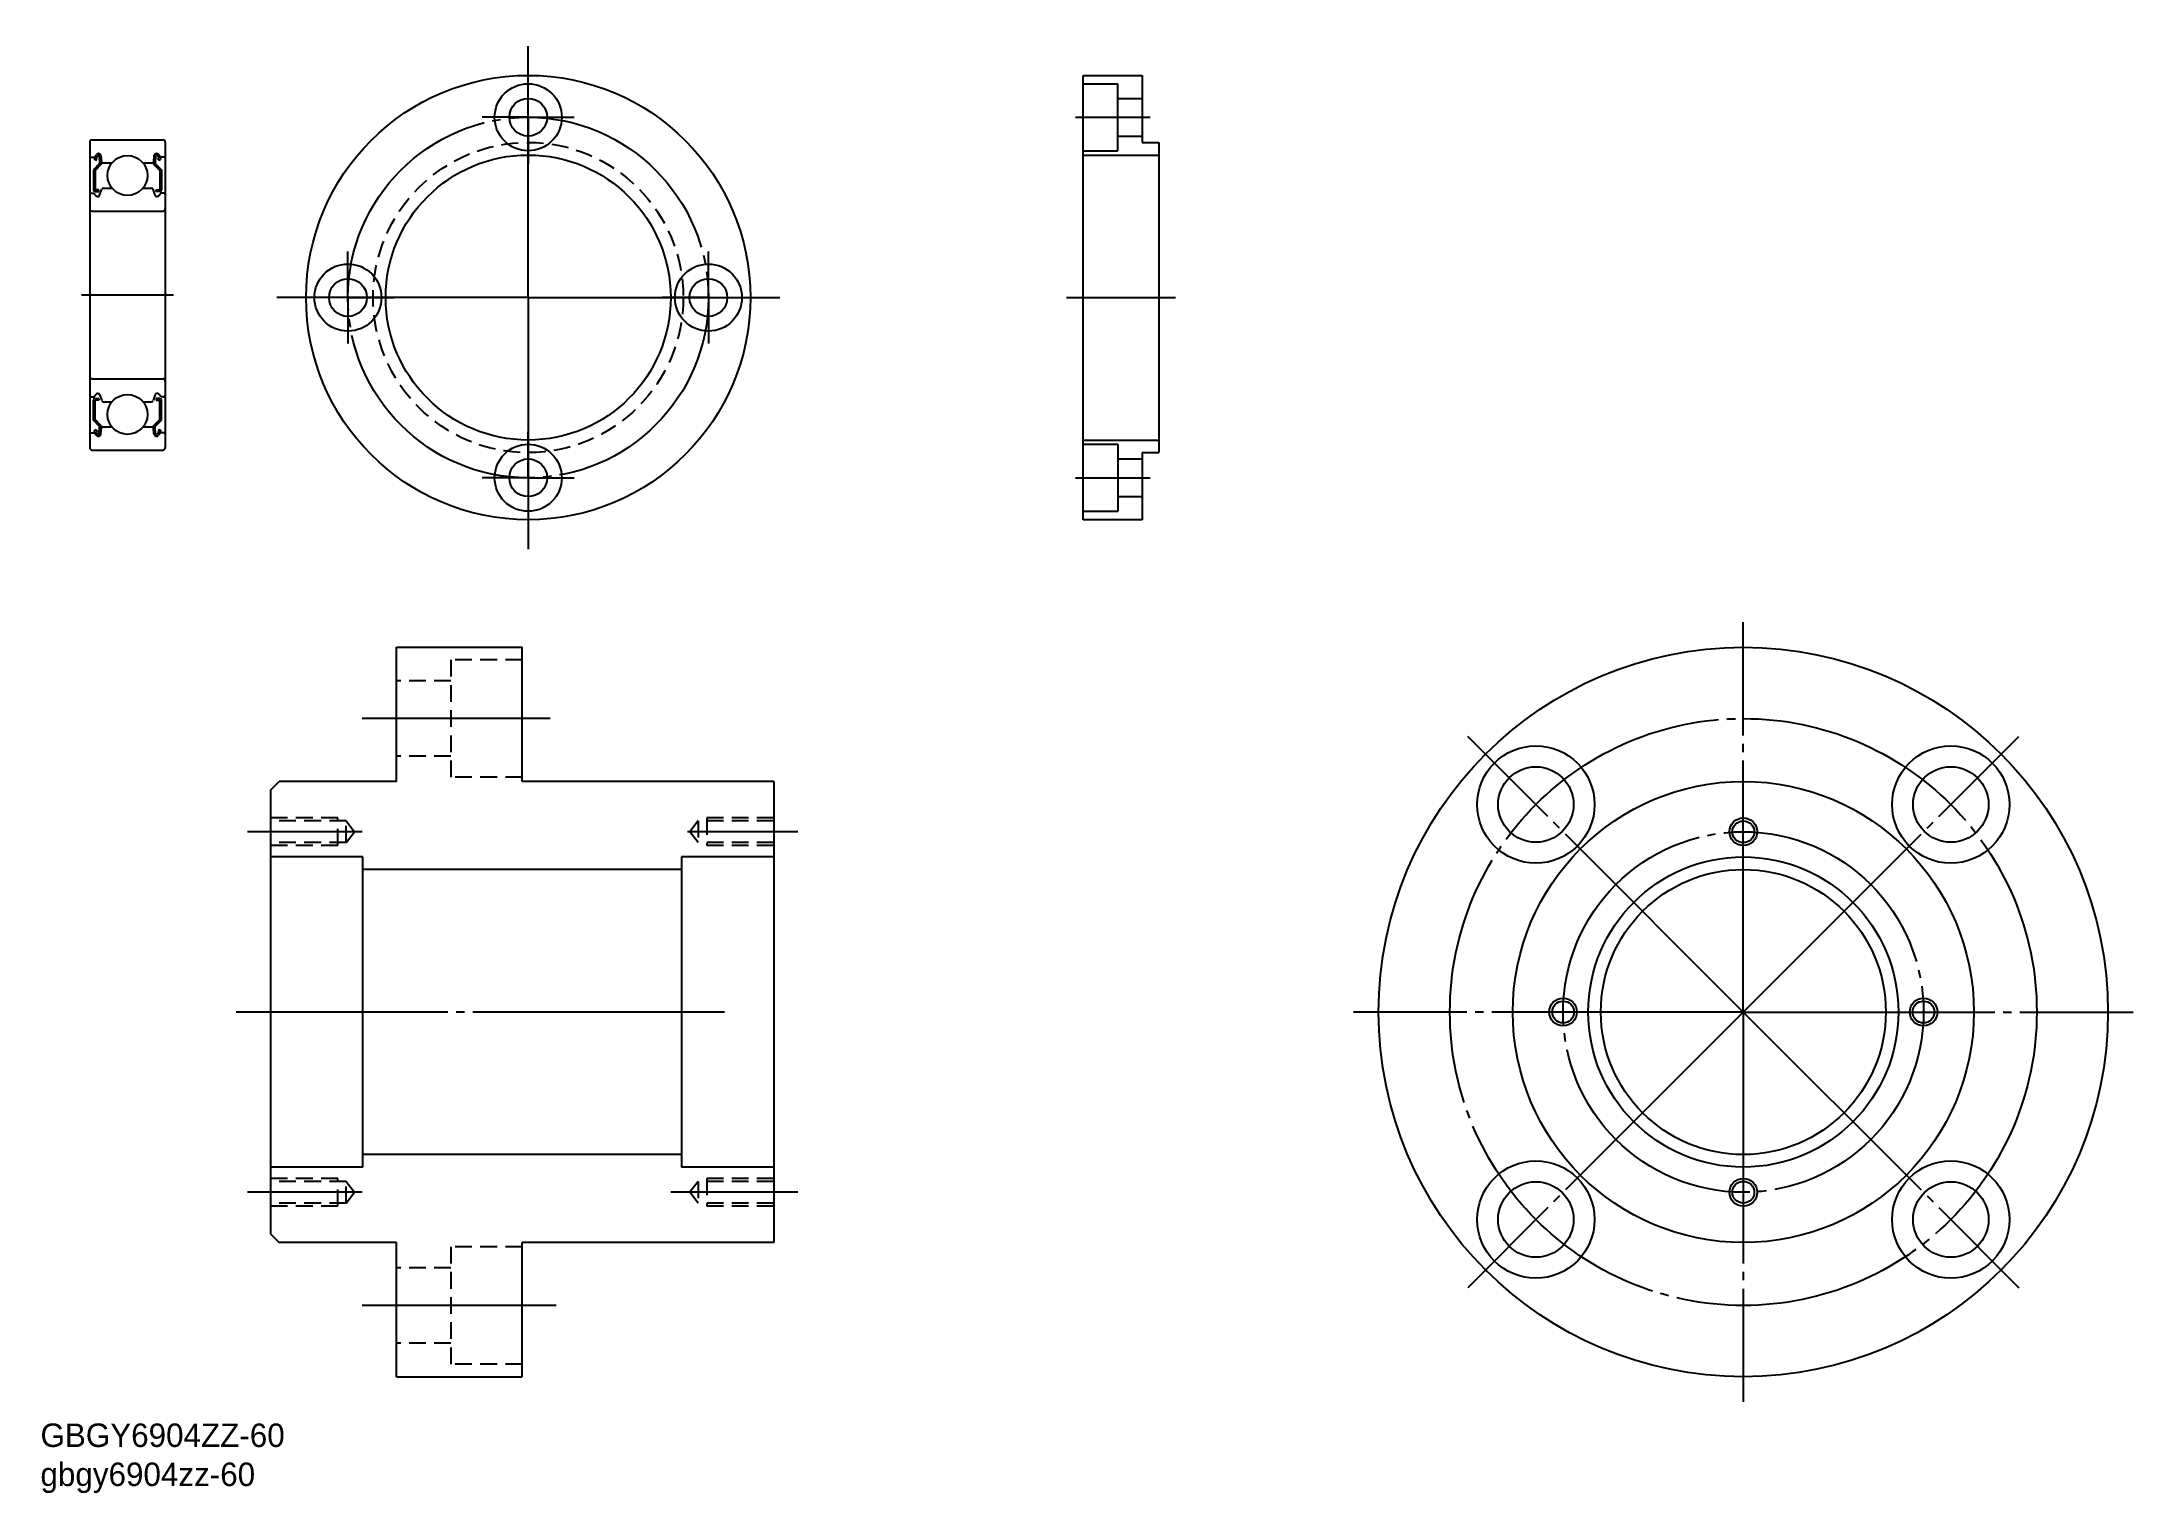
# Model space of a CAD drawing. Extents: x -125 to 124, y -52 to 121.
import ezdxf

# ---------------------------------------------------------------- set-up
doc = ezdxf.new("R2010")
doc.units = 0
doc.linetypes.add('CENTER', pattern=[33, 30, -1, 1, -1])
doc.linetypes.add('DASHED', pattern=[3, 2, -1])
doc.layers.get('0').update_dxf_attribs({"linetype": 'CONTINUOUS'})
doc.layers.add('CENTER', color=7, linetype='CONTINUOUS')

# ---------------------------------------------------------------- blocks, each defined once
blk = doc.blocks.new('*U2')
at = {"linetype": 'CONTINUOUS'}
for s, p in [('GBGY6904ZZ-60', (-125.23, -46.7)), ('gbgy6904zz-60', (-125.23, -51.36))]:
    blk.add_text(s, height=2.8, dxfattribs=at).set_placement(p)

msp = doc.modelspace()

# ---------------------------------------------------------------- linework, layer by layer
at = {"color": 7, "linetype": 'CONTINUOUS'}
for p, q in [((-0.83, 63.9), (-0.83, 116.9)), ((-0.83, 116.9), (6.17, 116.9)), ((-0.83, 115.9), (3.27, 115.9)), ((3.27, 107.9), (3.27, 115.9)), ((6.17, 116.9), (6.17, 108.9)), ((3.27, 114.15), (6.17, 114.15)), ((-0.83, 107.9), (3.27, 107.9)), ((-0.83, 107.4), (8.17, 107.4)), ((3.27, 109.65), (6.17, 109.65)), ((6.17, 108.9), (8.17, 108.9)), ((8.17, 108.9), (8.17, 71.9)), ((-0.83, 73.4), (8.17, 73.4)), ((-0.83, 72.9), (3.27, 72.9)), ((3.27, 72.9), (3.27, 64.9)), ((3.27, 71.15), (6.17, 71.15)), ((6.17, 71.9), (6.17, 63.9)), ((6.17, 71.9), (8.17, 71.9)), ((-0.83, 64.9), (3.27, 64.9)), ((3.27, 66.65), (6.17, 66.65)), ((6.17, 63.9), (-0.83, 63.9)), ((-82.76, 48.68), (-67.76, 48.68)), ((-82.76, 32.68), (-82.76, 48.68)), ((-67.76, 32.68), (-67.76, 48.68)), ((-97.76, 31.68), (-96.76, 32.68)), ((-82.76, 32.68), (-96.76, 32.68)), ((-37.76, 32.68), (-67.76, 32.68)), ((-37.76, 32.68), (-37.76, -22.32)), ((-97.76, -21.32), (-97.76, 31.68)), ((-86.76, 23.68), (-97.76, 23.68)), ((-86.76, -13.32), (-86.76, 23.68)), ((-37.76, 23.68), (-48.76, 23.68)), ((-48.76, 23.68), (-48.76, -13.32)), ((-48.76, 22.18), (-86.76, 22.18)), ((-48.76, -11.82), (-86.76, -11.82)), ((-86.76, -13.32), (-97.76, -13.32)), ((-37.76, -13.32), (-48.76, -13.32)), ((-97.76, -21.32), (-96.76, -22.32)), ((-82.76, -22.32), (-96.76, -22.32)), ((-82.76, -38.32), (-82.76, -22.32)), ((-67.76, -38.32), (-67.76, -22.32)), ((-37.76, -22.32), (-67.76, -22.32)), ((-82.76, -38.32), (-67.76, -38.32))]:
    msp.add_line(p, q, dxfattribs=at)
for p, q in [((-119.35, 108.91), (-119.35, 72.51)), ((-119.05, 109.21), (-110.65, 109.21)), ((-118.79, 107.16), (-118.54, 107.46)), ((-118.64, 107.03), (-118.39, 107.33)), ((-118.21, 107.27), (-118.17, 106.4)), ((-118.01, 107.29), (-117.95, 106.55)), ((-111.69, 107.29), (-111.75, 106.55)), ((-111.06, 107.03), (-111.31, 107.33)), ((-110.91, 107.16), (-111.15, 107.46)), ((-110.35, 108.91), (-110.35, 72.51)), ((-119.25, 107.16), (-118.79, 107.16)), ((-118.17, 106.4), (-118.92, 105.65)), ((-118.92, 105.65), (-118.92, 103.26)), ((-118.61, 106.75), (-118.76, 106.88)), ((-117.97, 106.31), (-118.72, 105.56)), ((-118.72, 105.56), (-118.72, 103.26)), ((-118.48, 106.91), (-118.64, 107.03)), ((-118.61, 106.75), (-118.48, 106.91)), ((-117.97, 106.78), (-117.97, 106.31)), ((-117.85, 106.46), (-116.7, 106.46)), ((-113, 106.46), (-111.85, 106.46)), ((-111.73, 106.78), (-111.73, 106.31)), ((-111.73, 106.31), (-110.98, 105.56)), ((-111.49, 107.27), (-111.53, 106.4)), ((-111.53, 106.4), (-110.78, 105.65)), ((-111.22, 106.91), (-111.06, 107.03)), ((-111.09, 106.75), (-111.22, 106.91)), ((-111.09, 106.75), (-110.93, 106.88)), ((-110.98, 105.56), (-110.98, 103.26)), ((-110.45, 107.16), (-110.91, 107.16)), ((-110.78, 105.65), (-110.78, 103.26)), ((-119.15, 102.86), (-118.85, 102.86)), ((-118.85, 102.86), (-118.57, 102.54)), ((-118.27, 103.26), (-118.72, 103.26)), ((-118.72, 103.06), (-118.27, 103.06)), ((-118.42, 102.46), (-118.36, 102.46)), ((-118.27, 103.06), (-118.27, 103.26)), ((-118.17, 102.6), (-117.9, 103.33)), ((-117.71, 103.46), (-116.7, 103.46)), ((-113, 103.46), (-111.99, 103.46)), ((-111.53, 102.6), (-111.8, 103.33)), ((-111.43, 103.06), (-111.43, 103.26)), ((-111.43, 103.26), (-110.98, 103.26)), ((-110.98, 103.06), (-111.43, 103.06)), ((-111.28, 102.46), (-111.34, 102.46)), ((-110.85, 102.86), (-111.13, 102.53)), ((-110.55, 102.86), (-110.85, 102.86)), ((-119.05, 100.71), (-110.65, 100.71)), ((-119.05, 80.71), (-110.65, 80.71)), ((-119.15, 78.56), (-118.85, 78.56)), ((-118.92, 75.78), (-118.92, 78.16)), ((-118.85, 78.56), (-118.57, 78.89)), ((-118.72, 78.36), (-118.27, 78.36)), ((-118.27, 78.16), (-118.72, 78.16)), ((-118.72, 75.86), (-118.72, 78.16)), ((-118.42, 78.96), (-118.36, 78.96)), ((-118.27, 78.36), (-118.27, 78.16)), ((-118.17, 78.83), (-117.9, 78.1)), ((-117.71, 77.96), (-116.7, 77.96)), ((-117.46, 77.96), (-117.46, 77.96)), ((-117.21, 77.96), (-117.21, 77.96)), ((-113, 77.96), (-111.99, 77.96)), ((-111.53, 78.83), (-111.8, 78.1)), ((-111.43, 78.36), (-111.43, 78.16)), ((-110.98, 78.36), (-111.43, 78.36)), ((-111.43, 78.16), (-110.98, 78.16)), ((-111.28, 78.96), (-111.34, 78.96)), ((-110.85, 78.56), (-111.13, 78.89)), ((-110.98, 75.86), (-110.98, 78.16)), ((-110.55, 78.56), (-110.85, 78.56)), ((-110.78, 75.78), (-110.78, 78.16)), ((-118.17, 75.03), (-118.92, 75.78)), ((-117.97, 75.11), (-118.72, 75.86)), ((-118.21, 74.15), (-118.17, 75.03)), ((-118.01, 74.13), (-117.95, 74.87)), ((-117.97, 74.64), (-117.97, 75.11)), ((-117.85, 74.96), (-116.7, 74.96)), ((-113, 74.96), (-111.85, 74.96)), ((-111.69, 74.14), (-111.75, 74.87)), ((-111.73, 75.11), (-110.98, 75.86)), ((-111.73, 74.64), (-111.73, 75.11)), ((-111.53, 75.03), (-110.78, 75.78)), ((-111.49, 74.16), (-111.53, 75.03)), ((-119.25, 74.26), (-118.79, 74.26)), ((-118.79, 74.26), (-118.54, 73.97)), ((-118.61, 74.67), (-118.76, 74.55)), ((-118.48, 74.52), (-118.64, 74.39)), ((-118.64, 74.39), (-118.39, 74.09)), ((-118.61, 74.67), (-118.48, 74.52)), ((-111.06, 74.39), (-111.31, 74.1)), ((-111.09, 74.67), (-111.22, 74.52)), ((-111.22, 74.52), (-111.06, 74.39)), ((-110.91, 74.26), (-111.15, 73.97)), ((-111.09, 74.67), (-110.93, 74.55)), ((-110.45, 74.26), (-110.91, 74.26)), ((-119.05, 72.21), (-110.65, 72.21))]:
    msp.add_line(p, q)
at = {"color": 3, "linetype": 'DASHED'}
for p, q in [((-76.26, 47.18), (-76.26, 33.18)), ((-67.76, 47.18), (-76.26, 47.18)), ((-76.26, 44.68), (-82.76, 44.68)), ((-76.26, 35.68), (-82.76, 35.68)), ((-67.76, 33.18), (-76.26, 33.18)), ((-89.76, 28.33), (-97.76, 28.33)), ((-88.76, 27.98), (-97.76, 27.98)), ((-89.76, 25.03), (-89.76, 28.33)), ((-88.76, 25.38), (-88.76, 27.98)), ((-88.76, 27.98), (-87.76, 26.68)), ((-46.76, 27.98), (-47.76, 26.68)), ((-46.76, 27.98), (-46.76, 25.38)), ((-37.76, 27.98), (-46.76, 27.98)), ((-37.76, 28.33), (-45.76, 28.33)), ((-45.76, 28.33), (-45.76, 25.03)), ((-88.76, 25.38), (-97.76, 25.38)), ((-89.76, 25.03), (-97.76, 25.03)), ((-88.76, 25.38), (-87.76, 26.68)), ((-46.76, 25.38), (-47.76, 26.68)), ((-37.76, 25.38), (-46.76, 25.38)), ((-37.76, 25.03), (-45.76, 25.03)), ((-89.76, -14.67), (-97.76, -14.67)), ((-89.76, -17.97), (-89.76, -14.67)), ((-45.76, -14.67), (-45.76, -17.97)), ((-37.76, -14.67), (-45.76, -14.67)), ((-88.76, -15.02), (-97.76, -15.02)), ((-88.76, -17.62), (-88.76, -15.02)), ((-88.76, -15.02), (-87.76, -16.32)), ((-88.76, -17.62), (-87.76, -16.32)), ((-46.76, -15.02), (-47.76, -16.32)), ((-46.76, -17.62), (-47.76, -16.32)), ((-46.76, -15.02), (-46.76, -17.62)), ((-37.76, -15.02), (-46.76, -15.02)), ((-88.76, -17.62), (-97.76, -17.62)), ((-89.76, -17.97), (-97.76, -17.97)), ((-37.76, -17.62), (-46.76, -17.62)), ((-37.76, -17.97), (-45.76, -17.97)), ((-76.26, -22.82), (-76.26, -36.82)), ((-67.76, -22.82), (-76.26, -22.82)), ((-76.26, -25.32), (-82.76, -25.32)), ((-76.26, -34.32), (-82.76, -34.32)), ((-67.76, -36.82), (-76.26, -36.82))]:
    msp.add_line(p, q, dxfattribs=at)
at = {"color": 7, "linetype": 'CONTINUOUS'}
for centre, radius in [((-67.05, 90.4), 26.5), ((-67.05, 111.9), 4), ((-67.05, 111.9), 2.25), ((-67.05, 90.4), 17), ((-88.55, 90.4), 4), ((-88.55, 90.4), 2.25), ((-45.55, 90.4), 4), ((-45.55, 90.4), 2.25), ((-67.05, 68.9), 4), ((-67.05, 68.9), 2.25), ((77.9, 5.18), 43.5), ((53.15, 29.93), 7), ((102.65, 29.93), 7), ((53.15, 29.93), 4.5), ((77.9, 5.18), 27.5), ((102.65, 29.93), 4.5), ((77.9, 26.68), 1.3), ((77.9, 5.18), 18.5), ((77.9, 5.18), 17), ((56.4, 5.18), 1.3), ((99.4, 5.18), 1.3), ((53.15, -19.57), 7), ((102.65, -19.57), 7), ((53.15, -19.57), 4.5), ((77.9, -16.32), 1.3), ((102.65, -19.57), 4.5)]:
    msp.add_circle(centre, radius, dxfattribs=at)
for centre in [(-114.85, 104.96), (-114.85, 76.46)]:
    msp.add_circle(centre, 2.38)
at = {"color": 3, "linetype": 'DASHED'}
msp.add_circle((-67.05, 90.4), 18.5, dxfattribs=at)
at = {"color": 3, "linetype": 'CONTINUOUS'}
for centre in [(77.9, 26.68), (56.4, 5.18), (99.4, 5.18), (77.9, -16.32)]:
    msp.add_circle(centre, 1.65, dxfattribs=at)
for centre, radius, start, end in [((-119.05, 108.91), 0.3, 90, 180), ((-118.31, 107.27), 0.3, 4.9967, 140.001), ((-118.31, 107.27), 0.1, 2.8199, 140.0012), ((-111.39, 107.26), 0.303, 40.0459, 175.0792), ((-111.39, 107.26), 0.103, 39.874, 175.0048), ((-110.65, 108.91), 0.3, 0, 90), ((-119.25, 107.26), 0.1, 180, 270), ((-118.64, 107.04), 0.2, 140.001, 230.0801), ((-117.85, 106.56), 0.1, 184.9967, 269.9995), ((-111.85, 106.56), 0.1, 269.9995, 354.8557), ((-111.06, 107.03), 0.2, 309.9138, 40.1318), ((-110.45, 107.26), 0.1, 269.9995, 359.9913), ((-119.15, 102.66), 0.2, 90, 180), ((-118.72, 103.26), 0.2, 180, 270), ((-118.42, 102.66), 0.2, 219.9921, 270), ((-118.36, 102.66), 0.2, 270, 339.9919), ((-117.71, 103.26), 0.2, 90, 159.9919), ((-111.99, 103.26), 0.2, 19.8845, 90.0002), ((-111.34, 102.66), 0.2, 199.8883, 269.9998), ((-111.28, 102.66), 0.2, 269.9998, 319.8616), ((-110.98, 103.26), 0.2, 269.9998, 359.9956), ((-110.55, 102.66), 0.2, 359.9956, 90.0002), ((-119.05, 101.01), 0.3, 180, 270), ((-110.65, 101.01), 0.3, 270, 0), ((-119.05, 80.41), 0.3, 90, 180), ((-110.65, 80.41), 0.3, 0, 90), ((-119.15, 78.76), 0.2, 180, 270), ((-118.72, 78.16), 0.2, 90, 180), ((-118.42, 78.76), 0.2, 90, 140.0079), ((-118.36, 78.76), 0.2, 20.0081, 90), ((-117.71, 78.16), 0.2, 200.0081, 270), ((-111.99, 78.16), 0.2, 269.9998, 340.1155), ((-111.34, 78.76), 0.2, 90.0002, 160.1117), ((-111.28, 78.76), 0.2, 40.1384, 90.0002), ((-110.98, 78.16), 0.2, 0.0044, 90.0002), ((-110.55, 78.76), 0.2, 269.9998, 0.0044), ((-117.85, 74.86), 0.1, 90.0005, 175.0033), ((-111.85, 74.86), 0.1, 5.1443, 90.0005), ((-119.25, 74.16), 0.1, 90, 180), ((-119.05, 72.51), 0.3, 180, 270), ((-118.64, 74.39), 0.2, 129.9199, 219.999), ((-118.31, 74.16), 0.3, 219.999, 355.0033), ((-118.31, 74.16), 0.1, 219.9988, 357.1801), ((-111.39, 74.17), 0.303, 184.9207, 319.9541), ((-111.39, 74.17), 0.103, 184.9952, 320.126), ((-111.06, 74.39), 0.2, 319.8682, 50.0862), ((-110.65, 72.51), 0.3, 270, 0), ((-110.45, 74.16), 0.1, 0.0087, 90.0005)]:
    msp.add_arc(centre, radius, start, end)
at = {"layer": 'CENTER', "color": 1, "linetype": 'CENTER'}
for p, q in [((-67.05, 90.4), (-67.05, 120.9)), ((-67.05, 111.9), (-67.05, 117.4)), ((-67.05, 111.9), (-72.55, 111.9)), ((-67.05, 111.9), (-67.05, 106.4)), ((-67.05, 111.9), (-61.55, 111.9)), ((-1.78, 111.9), (7.14, 111.9)), ((-88.55, 90.4), (-88.55, 95.9)), ((-45.55, 90.4), (-45.55, 95.9)), ((-120.35, 90.71), (-109.35, 90.71)), ((-67.05, 90.4), (-97.55, 90.4)), ((-88.55, 90.4), (-94.05, 90.4)), ((-88.55, 90.4), (-83.05, 90.4)), ((-88.55, 90.4), (-88.55, 84.9)), ((-67.05, 90.4), (-67.05, 59.9)), ((-67.05, 90.4), (-36.55, 90.4)), ((-45.55, 90.4), (-51.05, 90.4)), ((-45.55, 90.4), (-40.05, 90.4)), ((-45.55, 90.4), (-45.55, 84.9)), ((-2.83, 90.4), (10.17, 90.4)), ((-67.05, 68.9), (-67.05, 74.4)), ((-67.05, 68.9), (-72.55, 68.9)), ((-67.05, 68.9), (-61.55, 68.9)), ((-67.05, 68.9), (-67.05, 63.4)), ((-1.78, 68.9), (7.14, 68.9)), ((77.9, 5.18), (77.9, 51.68)), ((-64.42, 40.18), (-86.87, 40.18)), ((77.9, 5.18), (45.02, 38.06)), ((77.9, 5.18), (110.78, 38.06)), ((-86.87, 26.68), (-100.54, 26.68)), ((-34.87, 26.68), (-48.03, 26.68)), ((-43.65, 5.18), (-101.87, 5.18)), ((77.9, 5.18), (31.4, 5.18)), ((77.9, 5.18), (45.02, -27.7)), ((77.9, 5.18), (77.9, -41.32)), ((77.9, 5.18), (124.4, 5.18)), ((77.9, 5.18), (110.78, -27.7)), ((-86.87, -16.32), (-100.54, -16.32)), ((-34.87, -16.32), (-50.03, -16.32)), ((-63.73, -29.82), (-86.87, -29.82))]:
    msp.add_line(p, q, dxfattribs=at)
for centre, radius in [((-67.05, 90.4), 21.5), ((77.9, 5.18), 35), ((77.9, 5.18), 21.5)]:
    msp.add_circle(centre, radius, dxfattribs=at)

# ---------------------------------------------------------------- block references
at = {"linetype": 'CONTINUOUS'}
msp.add_blockref('*U2', (0, 0), dxfattribs=at)

doc.saveas('drawing.dxf')
